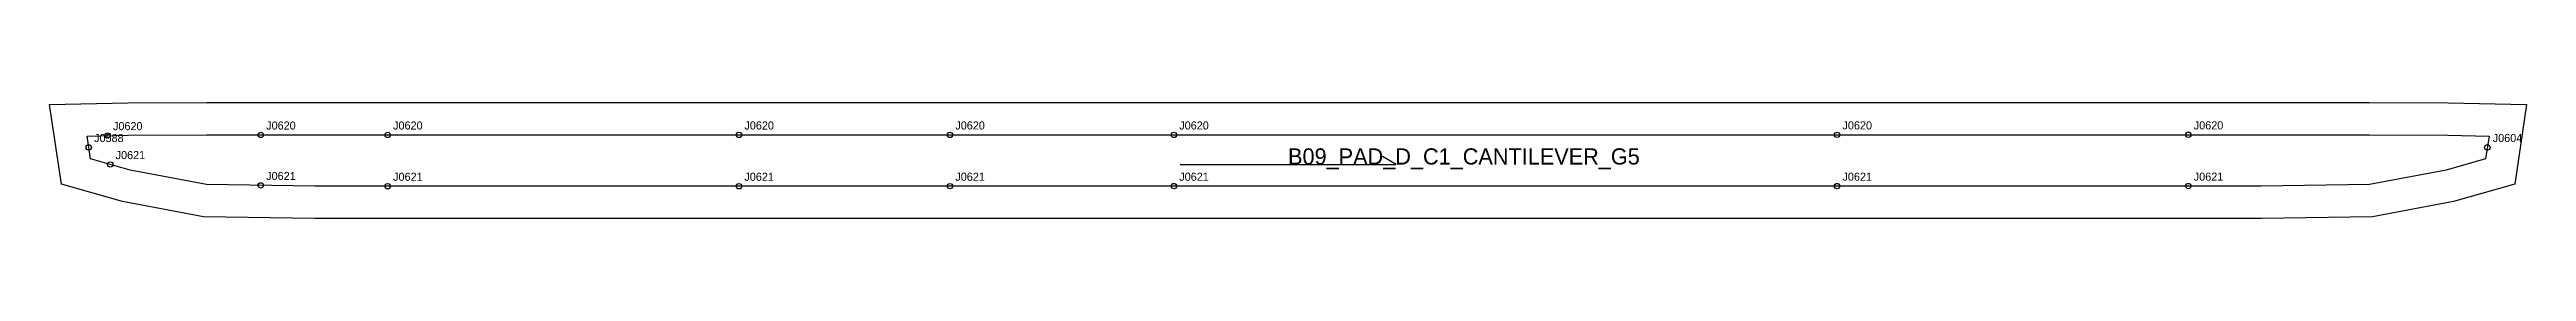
# Model space of a CAD drawing. Header units: millimetres. Extents: x -14 to 903, y -31 to 12.
import ezdxf

# ---------------------------------------------------------------- set-up
doc = ezdxf.new("R2010")
doc.units = ezdxf.units.MM
for name, color, linetype in [('CUT', 1, 'Continuous'), ('GRAIN', 3, 'Continuous'), ('LABEL', 7, 'Continuous'), ('NOTCH', 2, 'Continuous'), ('SEW', 5, 'Continuous')]:
    doc.layers.add(name, color=color, linetype=linetype)

msp = doc.modelspace()

# ---------------------------------------------------------------- linework, layer by layer
at = {"layer": 'CUT'}
msp.add_lwpolyline([(-13.87, 11.68), (15.1, 12.36), (44.28, 12.4), (84.38, 12.41), (138.27, 12.42), (203.93, 12.42), (278.84, 12.42), (360.13, 12.43), (444.66, 12.44), (529.2, 12.44), (610.48, 12.45), (685.39, 12.45), (751.06, 12.46), (804.94, 12.46), (845.05, 12.45), (874.24, 12.36), (903.18, 11.68), (898.82, -17.88), (876.15, -24.37), (846.22, -29.95), (805.04, -30.59), (751.06, -30.59), (685.4, -30.6), (610.48, -30.6), (529.2, -30.61), (444.66, -30.61), (360.13, -30.62), (278.84, -30.62), (203.93, -30.63), (138.27, -30.63), (84.29, -30.64), (43.09, -30.01), (13.17, -24.37), (-9.47, -17.88), (-13.87, 11.68)], close=True, dxfattribs=at)
at = {"layer": 'GRAIN'}
for p, q in [((484.67, -10.58), (479.67, -7.58)), ((404.67, -10.58), (484.67, -10.58))]:
    msp.add_line(p, q, dxfattribs=at)
at = {"layer": 'NOTCH'}
for centre in [(7.62, 0.18), (64.34, 0.4), (111.32, 0.41), (241.39, 0.42), (319.49, 0.43), (402.39, 0.43), (647.94, 0.45), (778, 0.46), (0.63, -4.24), (888.7, -4.24), (8.6, -10.58), (64.34, -18.33), (111.32, -18.63), (241.39, -18.63), (319.49, -18.62), (402.4, -18.61), (647.94, -18.6), (778, -18.59)]:
    msp.add_circle(centre, 1, dxfattribs=at)
at = {"layer": 'SEW'}
msp.add_lwpolyline([(0, 0), (15.25, 0.36), (44.3, 0.4), (84.38, 0.41), (138.27, 0.42), (203.93, 0.42), (278.84, 0.42), (360.13, 0.43), (444.66, 0.44), (529.2, 0.44), (610.48, 0.45), (685.39, 0.45), (751.06, 0.46), (804.94, 0.46), (845.03, 0.45), (874.08, 0.36), (889.32, 0), (888.07, -8.48), (873.39, -12.68), (845.02, -17.97), (804.95, -18.59), (751.06, -18.59), (685.4, -18.6), (610.48, -18.6), (529.2, -18.61), (444.66, -18.61), (360.13, -18.62), (278.84, -18.62), (203.93, -18.63), (138.27, -18.63), (84.38, -18.64), (44.3, -18.02), (15.94, -12.68), (1.26, -8.47)], close=True, dxfattribs=at)

# ---------------------------------------------------------------- texts
at = {"layer": 'LABEL'}
for s, height, p in [('J0588', 3, (2.63, -2.24)), ('J0620', 3, (9.62, 2.18)), ('J0620', 3, (66.34, 2.4)), ('J0620', 3, (113.32, 2.41)), ('J0620', 3, (243.39, 2.42)), ('J0620', 3, (321.49, 2.43)), ('J0620', 3, (404.39, 2.43)), ('J0620', 3, (649.94, 2.45)), ('J0620', 3, (780, 2.46)), ('J0604', 3, (890.7, -2.24)), ('J0621', 3, (10.6, -8.58)), ('B09_PAD_D_C1_CANTILEVER_G5', 6, (444.67, -10.58)), ('J0621', 3, (66.34, -16.33)), ('J0621', 3, (113.32, -16.63)), ('J0621', 3, (243.39, -16.63)), ('J0621', 3, (321.49, -16.62)), ('J0621', 3, (404.4, -16.61)), ('J0621', 3, (649.94, -16.6)), ('J0621', 3, (780, -16.59))]:
    msp.add_text(s, height=height, dxfattribs=at).set_placement(p)

doc.saveas('drawing.dxf')
